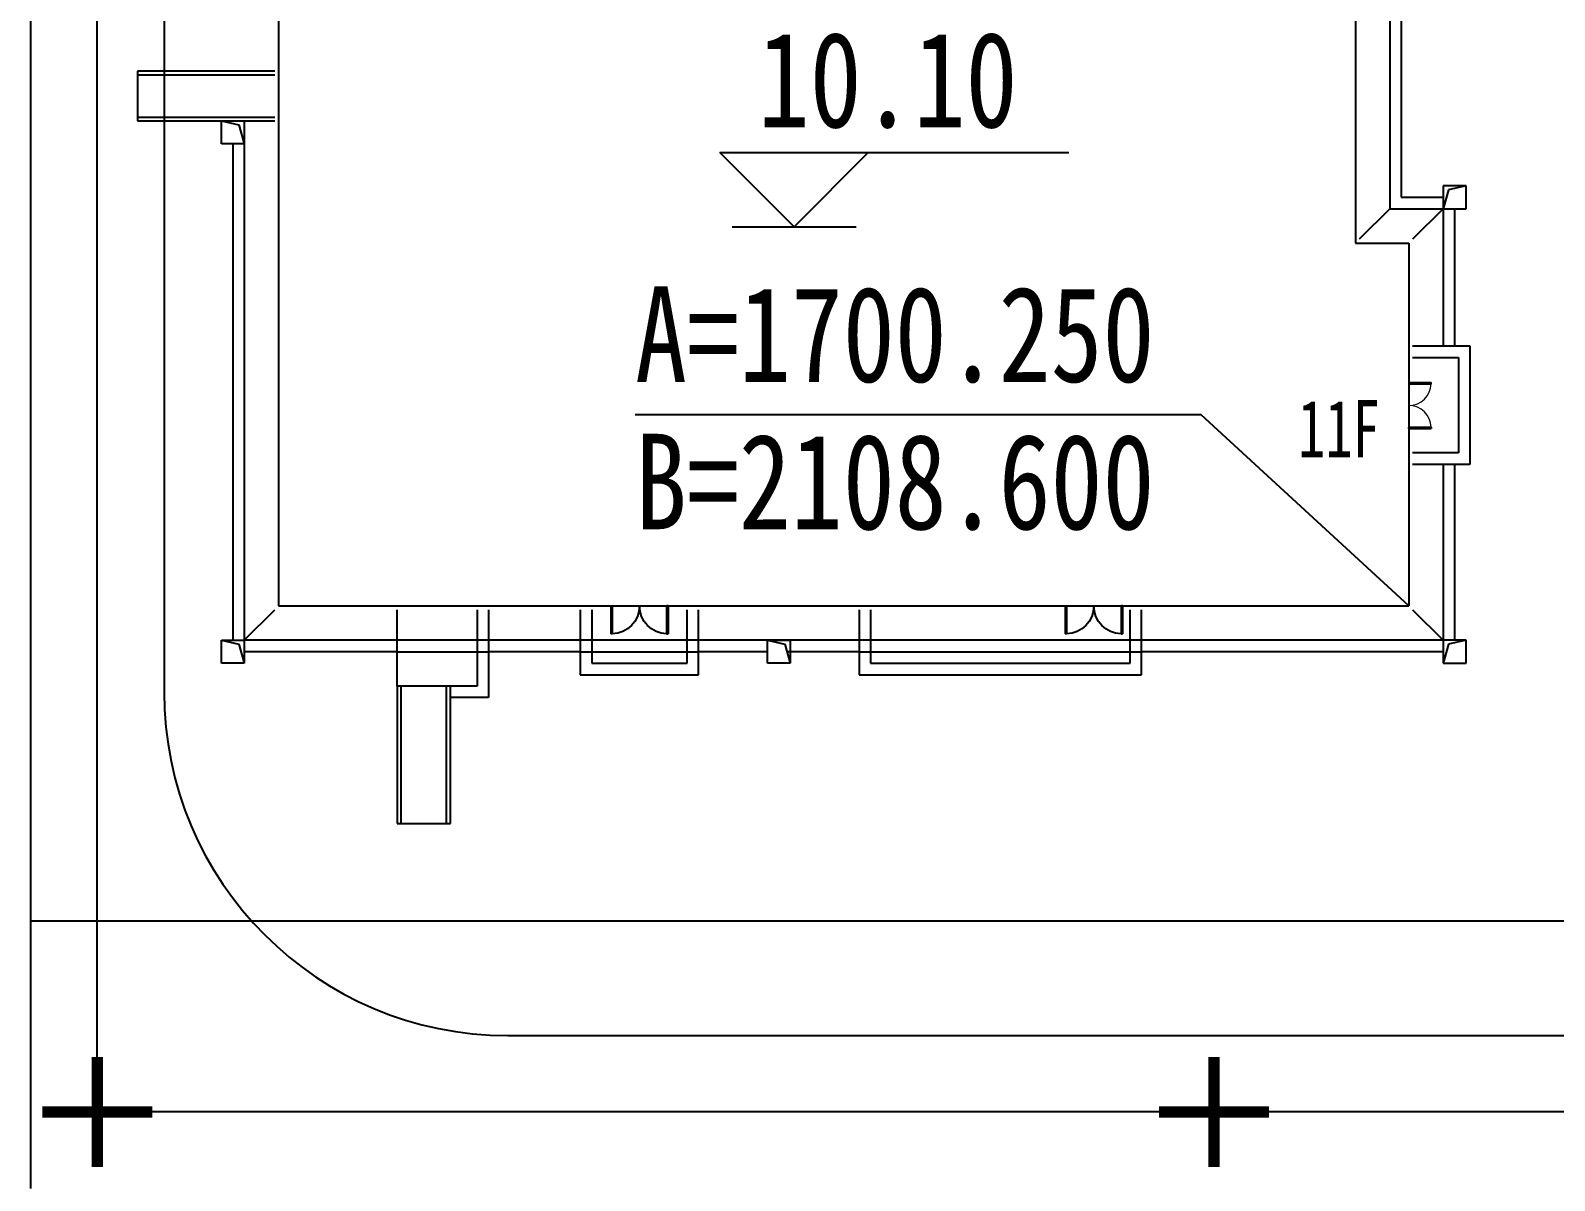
# Model space of a CAD drawing. Extents: x -59142 to 322364, y -122476 to 91021.
# Drawn here: x -57172 to -55301, y 80409 to 81820 of the extents above; entities that cross this region are included whole.
import ezdxf
from ezdxf.enums import TextEntityAlignment as Align

# ---------------------------------------------------------------- set-up
doc = ezdxf.new("R2010")
doc.units = 0
doc.header["$LTSCALE"] = 1000
doc.header["$MEASUREMENT"] = 0
doc.styles.add('COMPLEX', font='COMPLEX')
doc.styles.add('DIMHT', font='', dxfattribs={"width": 0.8})
doc.styles.add('DIMST', font='', dxfattribs={"height": 15})
doc.styles.add('HT', font='')
doc.styles.add('hz', font='GEDITXT', dxfattribs={"width": 0.8, "bigfont": 'DXT'})
doc.styles.add('SIMPLEX', font='GEDITXT', dxfattribs={"height": 0.2, "bigfont": 'DXT'})
doc.styles.get("Standard").update_dxf_attribs({"font": 'gbenor.shx', "bigfont": 'gbcbig.shx'})
doc.styles.get('DIMHT').set_extended_font_data('SimSun')
doc.styles.get('DIMST').set_extended_font_data('SimSun')
doc.styles.get('HT').set_extended_font_data('SimSun')

# ---------------------------------------------------------------- blocks, each defined once
blk = doc.blocks.new('A$C672165B9')
at = {"color": 251, "ltscale": 10}
for p, q in [((3017.8, 9433.7), (3017.8, 16403.1)), ((2797.7, 16025.7), (2797.7, 9182.1)), ((3238, 15270.9), (3238, 10817.5)), ((4370.2, 9685.3), (4810.5, 9685.3)), ((4810.5, 9685.3), (6697.5, 9685.3)), ((6697.5, 9685.3), (11415, 9685.3)), ((6697.5, 9685.3), (11415, 9685.3)), ((13050.4, 9433.7), (3017.8, 9433.7))]:
    blk.add_line(p, q, dxfattribs=at)
at = {"color": 251}
for p, q in [((3615.4, 15497.3), (3615.4, 11100.6)), ((7163, 15497.3), (7163, 12295.7)), ((7276.2, 13811.6), (7276.2, 12408.9)), ((7313.9, 13811.6), (7313.9, 12446.7)), ((3602.8, 12861.8), (3149.9, 12861.8)), ((3149.9, 12861.8), (3149.9, 12698.3)), ((3602.8, 12849.2), (3149.9, 12849.2)), ((3149.9, 12710.8), (3602.8, 12710.8)), ((3149.9, 12698.3), (3602.8, 12698.3)), ((3426.7, 12698.3), (3484.4, 12685.2)), ((3426.7, 12622.8), (3426.7, 12698.3)), ((3426.7, 12698.3), (3502.2, 12698.3)), ((3484.4, 12685.2), (3502.2, 12622.8)), ((3502.2, 12698.3), (3502.2, 10987.4)), ((3502.2, 12698.3), (3502.2, 12622.8)), ((3502.2, 12622.8), (3426.7, 12622.8)), ((3464.4, 12622.8), (3464.4, 10987.4)), ((5313.5, 12349.9), (5068.9, 12594.5)), ((5068.9, 12594.5), (6219.4, 12594.5)), ((5558, 12594.5), (5313.5, 12349.9)), ((7527.8, 12484.4), (7452.3, 12484.4)), ((7452.3, 12484.4), (7452.3, 12408.9)), ((7470, 12471.4), (7452.3, 12408.9)), ((7527.8, 12484.4), (7470, 12471.4)), ((7527.8, 12408.9), (7527.8, 12484.4)), ((7276.2, 12408.9), (7175.5, 12308.3)), ((7276.2, 12408.9), (7452.3, 12408.9)), ((7313.9, 12446.7), (7452.3, 12446.7)), ((7452.3, 12408.9), (7351.7, 12308.3)), ((7452.3, 12408.9), (7452.3, 11957.1)), ((7452.3, 12408.9), (7527.8, 12408.9)), ((7490, 12408.9), (7490, 11957.1)), ((5109.3, 12349.9), (5517.7, 12349.9)), ((7163, 12295.7), (7339.1, 12295.7)), ((7339.1, 12295.7), (7339.1, 11100.6)), ((7351.7, 11957.1), (7540.4, 11957.1)), ((7540.4, 11957.1), (7540.4, 11567.1)), ((7351.7, 11919.3), (7502.6, 11919.3)), ((7502.6, 11919.3), (7502.6, 11604.8)), ((7339.1, 11836.5), (7412.7, 11836.5)), ((7339.1, 11836.5), (7339.1, 11832.7)), ((7339.1, 11832.7), (7412.7, 11832.7)), ((7412.7, 11832.7), (7412.7, 11836.5)), ((6655.5, 11730.7), (4789.6, 11730.7)), ((7339.1, 11100.6), (6655.5, 11730.7)), ((7339.1, 11689.3), (7412.7, 11689.3)), ((7339.1, 11685.5), (7339.1, 11689.3)), ((7339.1, 11685.5), (7412.7, 11685.5)), ((7412.7, 11689.3), (7412.7, 11685.5)), ((7502.6, 11604.8), (7351.7, 11604.8)), ((7540.4, 11567.1), (7351.7, 11567.1)), ((7452.3, 11567.1), (7452.3, 10987.4)), ((7490, 11567.1), (7490, 10987.4)), ((3615.4, 11100.6), (7339.1, 11100.6)), ((3502.2, 10987.4), (3602.8, 11088)), ((4005.4, 10836.4), (4005.4, 11088)), ((4269.6, 11088), (4269.6, 10836.4)), ((4307.3, 11088), (4307.3, 10798.7)), ((4609.2, 11088), (4609.2, 10874.2)), ((4647, 11088), (4647, 10911.9)), ((4961.5, 10911.9), (4961.5, 11088)), ((4999.2, 10874.2), (4999.2, 11088)), ((5527.6, 11088), (5527.6, 10874.2)), ((5565.3, 11088), (5565.3, 10911.9)), ((6420.7, 10911.9), (6420.7, 11088)), ((6458.5, 10874.2), (6458.5, 11088)), ((7351.7, 11088), (7452.3, 10987.4)), ((7351.7, 11088), (7452.3, 10987.4)), ((3426.7, 10987.4), (3484.4, 10974.3)), ((3426.7, 10911.9), (3426.7, 10987.4)), ((3426.7, 10987.4), (3502.2, 10987.4)), ((3484.4, 10974.3), (3502.2, 10911.9)), ((4005.4, 10987.4), (3502.2, 10987.4)), ((3502.2, 10987.4), (3502.2, 10911.9)), ((4005.4, 10949.6), (3502.2, 10949.6)), ((4307.3, 10987.4), (4005.4, 10987.4)), ((4005.4, 10949.6), (4307.3, 10949.6)), ((4609.2, 10987.4), (4307.3, 10987.4)), ((4609.2, 10949.6), (4307.3, 10949.6)), ((4999.2, 10987.4), (4609.2, 10987.4)), ((4609.2, 10949.6), (4999.2, 10949.6)), ((5527.6, 10987.4), (4999.2, 10987.4)), ((5225.6, 10949.6), (4999.2, 10949.6)), ((5225.6, 10987.4), (5283.4, 10974.3)), ((5225.6, 10911.9), (5225.6, 10987.4)), ((5225.6, 10987.4), (5301.1, 10987.4)), ((5283.4, 10974.3), (5301.1, 10911.9)), ((5527.6, 10949.6), (5290.4, 10949.6)), ((5301.1, 10987.4), (5301.1, 10911.9)), ((6458.5, 10987.4), (5527.6, 10987.4)), ((5527.6, 10949.6), (6458.5, 10949.6)), ((7452.3, 10987.4), (6458.5, 10987.4)), ((7452.3, 10949.6), (6458.5, 10949.6)), ((7527.8, 10987.4), (7452.3, 10987.4)), ((7452.3, 10987.4), (7452.3, 10911.9)), ((7470, 10974.3), (7452.3, 10911.9)), ((7527.8, 10987.4), (7470, 10974.3)), ((7527.8, 10911.9), (7527.8, 10987.4)), ((3502.2, 10911.9), (3426.7, 10911.9)), ((4647, 10911.9), (4961.5, 10911.9)), ((5301.1, 10911.9), (5225.6, 10911.9)), ((5565.3, 10911.9), (6420.7, 10911.9)), ((7452.3, 10911.9), (7527.8, 10911.9)), ((4609.2, 10874.2), (4999.2, 10874.2)), ((5527.6, 10874.2), (6458.5, 10874.2)), ((4005.4, 10836.4), (4005.4, 10383.5)), ((4269.6, 10836.4), (4005.4, 10836.4)), ((4017.9, 10836.4), (4017.9, 10383.5)), ((4168.9, 10383.5), (4168.9, 10836.4)), ((4181.5, 10383.5), (4181.5, 10836.4)), ((4307.3, 10798.7), (4181.5, 10798.7)), ((4005.4, 10383.5), (4181.5, 10383.5))]:
    blk.add_line(p, q, dxfattribs=at)
at = {"color": 251, "extrusion": (0, 0, -1)}
for p, q in [((4709.9, 11100.6), (4709.9, 11008.6)), ((4709.9, 11100.6), (4714.6, 11100.6)), ((4714.6, 11100.6), (4714.6, 11008.6)), ((4893.8, 11100.6), (4893.8, 11008.6)), ((4898.6, 11100.6), (4893.8, 11100.6)), ((4898.6, 11100.6), (4898.6, 11008.6)), ((6206.9, 11100.6), (6206.9, 11008.6)), ((6206.9, 11100.6), (6211.6, 11100.6)), ((6211.6, 11100.6), (6211.6, 11008.6)), ((6390.9, 11100.6), (6390.9, 11008.6)), ((6395.6, 11100.6), (6390.9, 11100.6)), ((6395.6, 11100.6), (6395.6, 11008.6)), ((4714.6, 11008.6), (4709.9, 11008.6)), ((4893.8, 11008.6), (4898.6, 11008.6)), ((6211.6, 11008.6), (6206.9, 11008.6)), ((6390.9, 11008.6), (6395.6, 11008.6))]:
    blk.add_line(p, q, dxfattribs=at)
at = {"color": 251, "ltscale": 5}
blk.add_line((11729.5, 10062.7), (2797.7, 10062.7), dxfattribs=at)
at = {"color": 251, "const_width": 37.7}
for points in [[(3017.8, 9252.6), (3017.8, 9614.9)], [(6697.5, 9252.6), (6697.5, 9614.9)], [(2836.7, 9433.7), (3199, 9433.7)], [(6516.3, 9433.7), (6878.7, 9433.7)]]:
    blk.add_lwpolyline(points, dxfattribs=at)
at = {"color": 251, "lineweight": 13}
for centre, start, end in [((7339.1, 11834.6), 270, 358.5307), ((7339.1, 11687.4), 1.4693, 90)]:
    blk.add_arc(centre, 73.6, start, end, dxfattribs=at)
at = {"color": 251, "extrusion": (0, 0, -1)}
for centre, start, end in [((-4712.2, 11100.6), 180, 268.5307), ((-4896.2, 11100.6), 271.4693, 0), ((-6209.2, 11100.6), 180, 268.5307), ((-6393.2, 11100.6), 271.4693, 0)]:
    blk.add_arc(centre, 92, start, end, dxfattribs=at)
at = {"color": 251, "ltscale": 10}
blk.add_arc((4370.2, 10817.5), 1132.2, 180, 270, dxfattribs=at)
at = {"color": 251, "ltscale": 0.5, "style": 'HT', "width": 0.8}
blk.add_text('10.10', height=314.5, rotation=360, dxfattribs=at).set_placement((5621.9, 12677.2, -1019), align=Align.CENTER)
at = {"color": 251}
for s, height, style, width, p in [('A=1700.250', 314.5, 'DIMHT', 0.8, (4789.6, 11838.5)), ('11F', 188.7, 'DIMST', 0.7, (6974.1, 11589.9)), ('B=2108.600', 314.5, 'DIMHT', 0.8, (4789.6, 11353.1))]:
    blk.add_text(s, height=height, dxfattribs=dict(at, style=style, width=width)).set_placement(p)
at = {"color": 251, "style": 'SIMPLEX', "width": 0.8}
for height, p in [(75.5, (5032.8, 24516.1)), (75.5, (4692.1, 24249.2)), (251.6, (24745.2, 6386.7))]:
    blk.add_attdef('JZW', text='', height=height, rotation=360, dxfattribs=at).set_placement(p, align=Align.MIDDLE)
at = {"color": 251, "style": 'COMPLEX', "width": 1.041667}
for height, p, p2 in [(135.3, (18779.9, 24022.5), (18900.7, 24022.5)), (112.7, (24159.1, 23918), (24259.7, 23918)), (112.7, (19107.7, 22514.6), (19208.3, 22514.6)), (112.7, (19107.7, 21130.8), (19208.3, 21130.8)), (112.7, (19107.7, 19910.6), (19208.3, 19910.6)), (112.7, (19107.7, 19155.8), (19208.3, 19155.8)), (112.7, (19107.7, 17646.2), (19208.3, 17646.2)), (112.7, (19107.7, 16262.4), (19208.3, 16262.4)), (112.7, (19107.7, 15255.9), (19208.3, 15255.9)), (112.7, (19107.7, 14167), (19208.3, 14167)), (112.7, (19107.7, 13933.9), (19208.3, 13933.9)), (112.7, (19107.7, 12878.3), (19208.3, 12878.3)), (146.5, (35125.9, 12740.3), (35256.8, 12740.3)), (112.7, (19107.7, 11494.5), (19208.3, 11494.5)), (112.7, (19107.7, 10274.2), (19208.3, 10274.2)), (112.7, (19107.7, 9519.4), (19208.3, 9519.4)), (112.7, (19107.7, 8009.8), (19208.3, 8009.8)), (112.7, (19107.7, 6626), (19208.3, 6626)), (112.7, (19107.7, 5619.6), (19208.3, 5619.6)), (112.7, (18534.3, 4487.4), (18635, 4487.4)), (135.3, (10257.2, 2831.6), (10378, 2831.6)), (135.3, (9845, 2443.5), (9965.8, 2443.5))]:
    blk.add_attdef('A', text='', height=height, dxfattribs=at).set_placement(p, p2, align=Align.FIT)
at = {"color": 251, "style": 'hz', "width": 0.8}
for p in [(16426.9, 23704), (10887.9, 22293), (14720.8, 19772.4), (17974.9, 19082.8), (25961.4, 18486), (38100.4, 18366.3), (11528.9, 17640.7), (26545.9, 15647), (10782.8, 15493.4), (17847.7, 14761.2), (11764.5, 12831.7), (14968.4, 10742.1), (5313.3, 9148.4), (25534.1, 9009.2), (3089.1, 8401.9), (26406.5, 6157.4), (17784.5, 5258), (29076.2, 4512.3), (15144.7, 4201.8), (37066.7, 4015)]:
    blk.add_attdef('9.80', p, '', height=440.3, dxfattribs=at)
at = {"color": 251, "style": 'COMPLEX', "width": 1.041667}
for height, p, p2 in [(135.3, (18273.7, 23709.6), (18273.7, 23588.8)), (146.5, (34895.1, 12644.2), (34895.1, 12513.3))]:
    blk.add_attdef('A', text='', height=height, rotation=270, dxfattribs=at).set_placement(p, p2, align=Align.FIT)
at = {"color": 251, "style": 'COMPLEX', "text_generation_flag": 4, "width": 1.041667}
for p, p2 in [((32232.5, 22773.3), (32353.3, 22773.3)), ((25004, 19495), (25124.8, 19495)), ((37956.5, 15917.2), (38077.2, 15917.2)), ((37584.1, 15544.8), (37704.9, 15544.8)), ((30848.7, 13137), (30969.5, 13137)), ((30933.8, 10635.5), (31054.6, 10635.5)), ((31191.9, 10370.8), (31312.7, 10370.8)), ((25004, 9858.6), (25124.8, 9858.6))]:
    blk.add_attdef('A', text='', height=135.3, dxfattribs=at).set_placement(p, p2, align=Align.FIT)
at = {"color": 251, "width": 0.8, "flags": 9}
for tag, p in [('XSIZE', (4025.5, 20391)), ('YSIZE', (4070.3, 20399.8)), ('XSIZE', (4021, 20376.2)), ('YSIZE', (4113.1, 20385.5)), ('XSIZE', (4021, 19747.2)), ('XSIZE', (4025.5, 19762)), ('YSIZE', (4070.3, 19770.8)), ('YSIZE', (4113.1, 19756.5)), ('XSIZE', (4025.5, 19133)), ('YSIZE', (4070.3, 19141.8)), ('XSIZE', (4021, 19118.2)), ('YSIZE', (4113.1, 19127.5)), ('XSIZE', (4021, 18489.2)), ('XSIZE', (4025.5, 18504)), ('YSIZE', (4070.3, 18512.7)), ('YSIZE', (4113.1, 18498.4)), ('YSIZE', (4070.3, 17883.7)), ('XSIZE', (4021, 17860.2)), ('XSIZE', (4025.5, 17875)), ('YSIZE', (4113.1, 17869.4)), ('XSIZE', (4350.4, 17282.1)), ('YSIZE', (4395.3, 17290.8)), ('YSIZE', (4438.1, 17276.5)), ('XSIZE', (4345.9, 17267.3)), ('XSIZE', (5055.7, 17074.1)), ('XSIZE', (5060.2, 17088.9)), ('YSIZE', (5105.1, 17097.7)), ('YSIZE', (5147.9, 17083.4)), ('XSIZE', (5684.7, 17074.1)), ('XSIZE', (5689.2, 17088.9)), ('YSIZE', (5734.1, 17097.7)), ('YSIZE', (5776.9, 17083.4))]:
    blk.add_attdef(tag, p, '', height=0.0687, dxfattribs=at)

msp = doc.modelspace()

# ---------------------------------------------------------------- block references
at = {"xscale": 0.3724428399518654, "yscale": 0.3724428399518654, "zscale": 0.3724428399518654}
msp.add_blockref('A$C672165B9', (-58213.6, 76979.3), dxfattribs=at)

doc.saveas('drawing.dxf')
